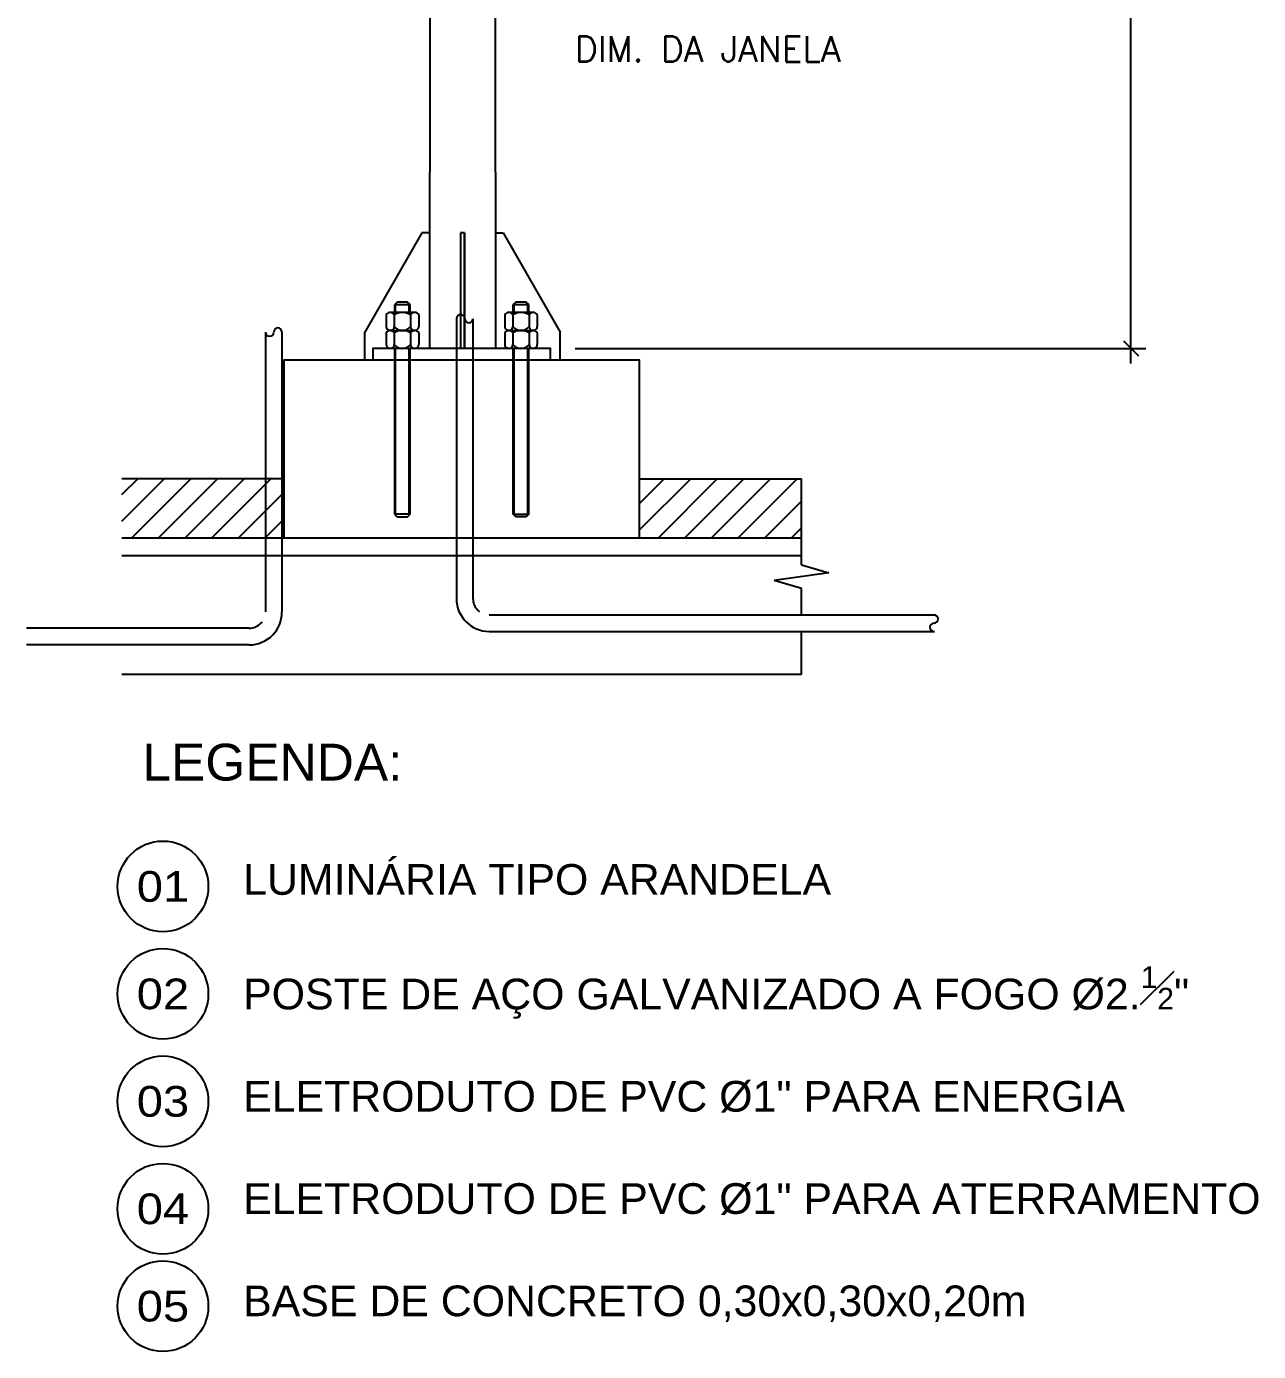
# Model space of a CAD drawing. Header units: inches. Extents: x -7660 to 802, y -193 to 3.
# Drawn here: x 555.37 to 563.54, y -153.06 to -144.27 of the extents above; entities that cross this region are included whole.
import ezdxf
from ezdxf.enums import TextEntityAlignment as Align

# ---------------------------------------------------------------- set-up
doc = ezdxf.new("R2010")
doc.units = ezdxf.units.IN
doc.header["$MEASUREMENT"] = 0
doc.linetypes.add('HIDDEN2', pattern=[0.1875, 0.125, -0.0625])
for name, color, linetype in [('ELE-DES-002', 2, 'Continuous'), ('lay-exist', 2, 'Continuous'), ('lay_exist', 9, 'Continuous'), ('T03', 3, 'Continuous')]:
    doc.layers.add(name, color=color, linetype=linetype)
doc.styles.add('LM-TXT-2', font='simplex.shx', dxfattribs={"width": 0.8})
doc.styles.add('R80E50', font='arial.ttf', dxfattribs={"height": 10})
doc.styles.add('R80E75', font='arial.ttf')
doc.styles.add('ROMANS', font='romans.shx', dxfattribs={"height": 10})
doc.dimstyles.new('CIV-COTAS 1-75-A INSTALAR', dxfattribs={"dimscale": 0, "dimtxt": 0.15, "dimasz": 0.1, "dimexe": 0.1, "dimexo": 0.1, "dimgap": 0.05, "dimtad": 1, "dimzin": 1, "dimdsep": 46, "dimtxsty": 'LM-TXT-2', "dimblk": 'OBLIQUE', "dimcen": 0.1, "dimdle": 0.1, "dimclrd": 256, "dimclre": 256, "dimclrt": 256, "dimadec": 0, "dimazin": 0, "dimtfac": 1, "dimtmove": 2, "dimatfit": 3, "dimfxl": 1, "dimtfill": 1, "dimtolj": 1, "dimtzin": 12, "dimarcsym": 0})

# ---------------------------------------------------------------- blocks, each defined once
blk = doc.blocks.new('_OBLIQUE')
at = {"color": 0, "linetype": 'ByBlock', "lineweight": -2}
blk.add_line((-0.5, -0.5), (0.5, 0.5), dxfattribs=at)
blk = doc.blocks.new('*D205')
at = {"lineweight": -2, "transparency": 16777216}
for p, q in [((562.6962, -146.5017), (562.6962, -131.9141)), ((562.2363, -132.0141), (562.7962, -132.0141)), ((559.0094, -146.4017), (562.7962, -146.4017))]:
    blk.add_line(p, q, dxfattribs=at)
at = {"lineweight": -2, "transparency": 16777216, "xscale": 0.1, "yscale": 0.1, "zscale": 0.1}
for p, rotation in [((562.6962, -132.0141), 90), ((562.6962, -146.4017), 270)]:
    blk.add_blockref('_OBLIQUE', p, dxfattribs=dict(at, rotation=rotation))
at = {"transparency": 16777216, "insert": (562.5712, -139.2079), "char_height": 0.15, "attachment_point": 5, "rotation": 90, "style": 'LM-TXT-2', "bg_fill": 3, "box_fill_scale": 1.25, "bg_fill_color": 256, "bg_fill_true_color": 13158600, "bg_fill_transparency": 0}
blk.add_mtext('\\A1;3.00', dxfattribs=at)
blk = doc.blocks.new('INTERRUP')
at = {"layer": 'lay-exist'}
for p, q in [((-1, 0), (-0.33, 2.31)), ((0.33, -2.31), (-0.33, 2.31)), ((1, 0), (0.33, -2.31))]:
    blk.add_line(p, q, dxfattribs=at)

msp = doc.modelspace()

# ---------------------------------------------------------------- hatches: boundary and pattern name
at = {"layer": 'lay_exist'}
h = msp.add_hatch(dxfattribs=at)
h.set_pattern_fill('ANSI31', color=8, scale=0.039346, style=0)
h.set_pattern_definition([(45, (550.5682, -157.04439), (-0.0883352, 0.0883352), [])])
h.paths.add_polyline_path([(557.07501, -147.66082), (557.07501, -147.26736), (556.00004, -147.26736), (556.00004, -147.66082)])
h = msp.add_hatch(dxfattribs=at)
h.set_pattern_fill('ANSI31', color=8, scale=0.039346, style=0)
h.set_pattern_definition([(45, (550.17473, -157.04439), (-0.0883352, 0.0883352), [])])
h.paths.add_polyline_path([(560.51075, -147.66082), (560.51075, -147.26736), (559.43579, -147.26736), (559.43579, -147.66082)])

# ---------------------------------------------------------------- linework, layer by layer
at = {"color": 1}
msp.add_line((558.27413, -146.40174), (558.27413, -145.63615), dxfattribs=at)
at = {"layer": 'ELE-DES-002'}
for centre in [(556.27292, -149.97148), (556.27292, -150.6844), (556.27292, -151.39732), (556.27292, -152.11024), (556.27292, -152.75613)]:
    msp.add_circle(centre, 0.3009, dxfattribs=at)
at = {"layer": 'lay-exist', "color": 1}
for p, q in [((558.05361, -132.24093), (558.04073, -146.40174)), ((558.46515, -132.24093), (558.48028, -146.40174))]:
    msp.add_line(p, q, dxfattribs=at)
at = {"layer": 'lay_exist', "color": 1}
for p, q in [((557.99113, -145.63615), (557.61156, -146.29358)), ((558.04073, -145.63615), (557.99113, -145.63615)), ((558.27413, -145.63615), (558.24688, -145.63615)), ((558.24688, -145.63615), (558.24688, -146.40174)), ((558.27413, -145.63615), (558.27413, -146.40174)), ((558.48028, -145.63615), (558.52988, -145.63615)), ((558.52988, -145.63615), (558.90945, -146.29358)), ((557.82783, -146.09484), (557.81078, -146.11189)), ((557.89604, -146.09484), (557.82783, -146.09484)), ((557.91309, -146.11189), (557.89604, -146.09484)), ((558.61476, -146.09484), (558.59771, -146.11189)), ((558.68296, -146.09484), (558.61476, -146.09484)), ((558.70001, -146.11189), (558.68296, -146.09484)), ((557.75365, -146.18009), (557.75365, -146.25681)), ((557.94464, -146.16304), (557.77923, -146.16304)), ((557.80779, -146.18009), (557.80779, -146.25681)), ((557.81078, -146.16304), (557.81078, -146.11189)), ((557.81078, -146.11189), (557.91309, -146.11189)), ((557.81691, -146.16304), (557.81691, -146.11189)), ((557.90696, -146.16304), (557.90696, -146.11189)), ((557.91309, -146.16304), (557.91309, -146.11189)), ((557.91608, -146.18009), (557.91608, -146.25681)), ((557.97022, -146.18009), (557.97022, -146.25681)), ((558.54058, -146.18009), (558.54058, -146.25681)), ((558.73157, -146.16304), (558.56616, -146.16304)), ((558.59472, -146.18009), (558.59472, -146.25681)), ((558.59771, -146.11189), (558.70001, -146.11189)), ((558.59771, -146.16304), (558.59771, -146.11189)), ((558.60384, -146.16304), (558.60384, -146.11189)), ((558.69389, -146.16304), (558.69389, -146.11189)), ((558.70001, -146.16304), (558.70001, -146.11189)), ((558.703, -146.18009), (558.703, -146.25681)), ((558.75715, -146.18009), (558.75715, -146.25681)), ((557.61156, -146.48043), (557.61156, -146.29358)), ((557.75365, -146.29944), (557.75365, -146.37616)), ((557.77923, -146.28239), (557.94464, -146.28239)), ((557.80779, -146.29944), (557.80779, -146.37616)), ((557.91608, -146.29944), (557.91608, -146.37616)), ((557.97022, -146.29944), (557.97022, -146.37616)), ((558.54058, -146.29944), (558.54058, -146.37616)), ((558.56616, -146.28239), (558.73157, -146.28239)), ((558.59472, -146.29944), (558.59472, -146.37616)), ((558.703, -146.29944), (558.703, -146.37616)), ((558.75715, -146.29944), (558.75715, -146.37616)), ((558.90945, -146.48043), (558.90945, -146.29358)), ((557.81078, -147.50213), (557.81078, -146.40174)), ((557.81691, -147.50213), (557.81691, -146.40174)), ((557.90696, -147.50213), (557.90696, -146.40174)), ((557.91309, -147.50213), (557.91309, -146.40174)), ((558.59771, -147.50213), (558.59771, -146.40174)), ((558.60384, -147.50213), (558.60384, -146.40174)), ((558.69389, -147.50213), (558.69389, -146.40174)), ((558.70001, -147.50213), (558.70001, -146.40174)), ((557.07501, -147.26736), (556.00004, -147.26736)), ((559.43579, -147.26736), (560.51075, -147.26736)), ((560.51075, -147.83788), (560.51075, -147.26736)), ((557.81078, -147.50213), (557.82783, -147.51918)), ((557.91309, -147.50213), (557.81078, -147.50213)), ((557.89604, -147.51918), (557.91309, -147.50213)), ((558.59771, -147.50213), (558.70001, -147.50213)), ((558.61476, -147.51918), (558.59771, -147.50213)), ((558.70001, -147.50213), (558.68296, -147.51918)), ((557.82783, -147.51918), (557.89604, -147.51918)), ((558.68296, -147.51918), (558.61476, -147.51918)), ((560.51075, -147.66082), (556.00004, -147.66082)), ((560.51075, -147.77886), (556.00004, -147.77886)), ((560.51075, -148.17011), (560.51075, -147.99527)), ((560.51075, -148.56579), (560.51075, -148.28)), ((560.51075, -148.56579), (556.00004, -148.56579))]:
    msp.add_line(p, q, dxfattribs=at)
at = {"layer": 'lay_exist', "color": 5}
for p, q in [((558.22029, -146.20496), (558.22029, -148.06195)), ((558.33018, -146.20547), (558.33018, -148.06195)), ((556.95282, -146.29438), (556.95282, -148.15086)), ((557.06271, -146.29387), (557.06271, -148.15086)), ((558.43834, -148.17011), (561.39306, -148.17011)), ((556.84467, -148.25902), (555.36731, -148.25902)), ((558.43807, -148.28), (561.39306, -148.28)), ((556.84494, -148.36891), (555.36744, -148.36891))]:
    msp.add_line(p, q, dxfattribs=at)
at = {"layer": 'lay_exist', "color": 1}
msp.add_lwpolyline([(558.84559, -146.48043), (558.84559, -146.40174), (557.6652, -146.40174), (557.6652, -146.48043)], dxfattribs=at)
for centre, radius, start, end in [((557.78072, -146.19305), 0.03002, 25.591545, 154.408455), ((557.86193, -146.25752), 0.09449, 55.03966, 124.96034), ((557.94315, -146.19305), 0.03002, 25.591545, 154.408455), ((558.56765, -146.19305), 0.03002, 25.591545, 154.408455), ((558.64886, -146.25752), 0.09449, 55.03966, 124.96034), ((558.73007, -146.19305), 0.03002, 25.591545, 154.408455), ((557.77923, -146.25681), 0.02558, 180, 270), ((557.78072, -146.25681), 0.02707, 289.133927, 0), ((557.86193, -146.21229), 0.07009, 219.430008, 320.569992), ((557.94315, -146.25681), 0.02707, 180, 250.866073), ((557.94464, -146.25681), 0.02558, 270, 0), ((558.56616, -146.25681), 0.02558, 180, 270), ((558.56765, -146.25681), 0.02707, 289.133927, 0), ((558.64886, -146.21229), 0.07009, 219.430008, 320.569992), ((558.73007, -146.25681), 0.02707, 180, 250.866073), ((558.73157, -146.25681), 0.02558, 270, 0), ((557.78072, -146.3124), 0.03002, 25.591545, 154.408455), ((557.86193, -146.37687), 0.09449, 55.03966, 124.96034), ((557.94315, -146.3124), 0.03002, 25.591545, 154.408455), ((558.56765, -146.3124), 0.03002, 25.591545, 154.408455), ((558.64886, -146.37687), 0.09449, 55.03966, 124.96034), ((558.73008, -146.3124), 0.03002, 25.591545, 154.408455), ((557.77923, -146.37616), 0.02558, 180, 270), ((557.78072, -146.37616), 0.02707, 289.133927, 0), ((557.86193, -146.33164), 0.07009, 219.430008, 320.569992), ((557.94315, -146.37616), 0.02707, 180, 250.866073), ((557.94464, -146.37616), 0.02558, 270, 0), ((558.56616, -146.37616), 0.02558, 180, 270), ((558.56765, -146.37616), 0.02707, 289.133927, 0), ((558.64886, -146.33164), 0.07009, 219.430008, 320.569992), ((558.73008, -146.37616), 0.02707, 180, 250.866073), ((558.73157, -146.37616), 0.02558, 270, 0)]:
    msp.add_arc(centre, radius, start, end, dxfattribs=at)
at = {"layer": 'lay_exist', "color": 5}
for centre, radius, start, end in [((558.24777, -146.20496), 0.02747, 0, 180), ((557.03524, -146.29387), 0.02747, 0, 180), ((558.30271, -146.20496), 0.02747, 180, 0), ((556.9803, -146.29387), 0.02747, 180, 0), ((558.43834, -148.06195), 0.21804, 180, 270), ((556.84467, -148.15086), 0.21804, 270, 0), ((561.38985, -148.19758), 0.02747, 270, 90), ((561.38985, -148.25253), 0.02747, 90, 270)]:
    msp.add_arc(centre, radius, start, end, dxfattribs=at)
at = {"layer": 'lay_exist', "color": 5, "linetype": 'HIDDEN2', "ltscale": 0.08}
for centre, start, end in [((558.43834, -148.06195), 180, 270), ((556.84467, -148.15086), 270, 0)]:
    msp.add_arc(centre, 0.10816, start, end, dxfattribs=at)

# ---------------------------------------------------------------- block references
at = {"layer": 'lay_exist', "color": 1, "xscale": 0.07869277889685762, "yscale": 0.07869277889685762, "zscale": 0.07869277889685762, "rotation": 90}
msp.add_blockref('INTERRUP', (560.51075, -147.91657), dxfattribs=at)

# ---------------------------------------------------------------- texts
at = {"layer": 'T03', "style": 'R80E50', "width": 1.1}
for s, p in [('01', (556.27292, -149.97148)), ('02', (556.27292, -150.6844)), ('03', (556.27292, -151.39732)), ('04', (556.27292, -152.11024)), ('05', (556.27292, -152.75613))]:
    msp.add_text(s, height=0.203543, dxfattribs=at).set_placement(p, align=Align.MIDDLE)
at = {"layer": 'T03', "ltscale": 250, "insert": (556.13677, -149.02499), "char_height": 0.244251, "width": 4.3755275, "attachment_point": 1, "style": 'R80E75'}
msp.add_mtext('LEGENDA:', dxfattribs=at)
at = {"layer": 'T03', "insert": (556.80494, -149.82337), "char_height": 0.2035429, "width": 10.0572622, "attachment_point": 1, "style": 'R80E50'}
msp.add_mtext('LUMINÁRIA TIPO ARANDELA\\P\\PPOSTE DE AÇO GALVANIZADO A FOGO %%C2.{\\H0.7x;\\S1#2;}"\\P\\PELETRODUTO DE PVC %%C1" PARA ENERGIA\\P\\PELETRODUTO DE PVC %%C1" PARA ATERRAMENTO\\P{\\C10;\\P}BASE DE CONCRETO 0,30x0,30x0,20m ', dxfattribs=at)

# ---------------------------------------------------------------- next in the draw order: dimensions: what is measured, and where the dimension line sits
dim = msp.add_linear_dim(base=(562.69617, -132.01412), p1=(558.90945, -146.40174), p2=(562.1363, -132.01412), angle=90, text='3.00', dimstyle='CIV-COTAS 1-75-A INSTALAR', override={"dimscale": 1, "dimfxl": 25, "dimfxlon": 1, "dimtfillclr": 256, "dimarcsym": 2})
dim.commit()
dim.dimension.update_dxf_attribs({"geometry": '*D205', "text_midpoint": (562.57117, -139.20793)})

# ---------------------------------------------------------------- next in the draw order: linework, layer by layer
at = {"layer": 'lay_exist', "color": 1}
msp.add_lwpolyline([(559.43579, -147.66082), (559.43579, -146.48043), (557.07501, -146.48043), (557.07501, -147.66082)], dxfattribs=at)

# ---------------------------------------------------------------- next in the draw order: texts
at = {"layer": 'lay-exist', "color": 1, "style": 'ROMANS'}
msp.add_text('DIM. DA JANELA', height=0.1686274, dxfattribs=at).set_placement((559.00577, -144.50024))

doc.saveas('drawing.dxf')
